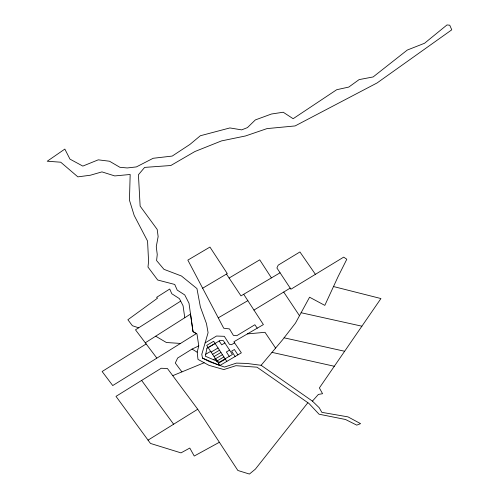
<?xml version="1.0" encoding="UTF-8"?>
<svg xmlns="http://www.w3.org/2000/svg" width="499" height="499" viewBox="0 0 499 499"><rect width="100%" height="100%" fill="white"/><g stroke="black" fill="none" stroke-linecap="round" stroke-linejoin="round"><path stroke-width="0.75" d="M197.199 352.219L198.764 345.782L196.968 333.943L193.001 331.61L188.996 303.23L184.761 294.953L177.214 290.087L174.731 284.449L157.703 280.02L147.985 267.052L148.583 261.401L147.561 241.073L134.181 215.443L129.453 200.193L130.17 174.482L114.751 175.929L101.952 171.887L90.356 175.224L77.863 176.864L60.716 162.206L47.224 161.227L64.839 149.089L69.966 159.125L82.828 166.092L98.253 159.836L109.506 161.227L119.897 167.296L127.251 167.951L136.377 166.916L153.168 158.283L172.217 156.068L189.913 144.442L200.33 135.753L229.877 127.937L241.672 129.871L247.442 127.613L255.332 119.928L271.468 114.009L283.226 112.231L293.138 118.712L336.7 89.72L348.782 87.069L359.099 79.615L373.14 76.946L407.284 50.056L424.524 43.27L446.979 24.95L449.73 25.193L451.776 29.809L377.119 82.928L295.09 125.935L267.002 128.605L245.508 135.959L221.5 140.905L194.928 151.515L170.826 165.512L144.635 167.402L138.429 174.744L140.132 206.099L157.185 229.421L158.139 236.563L156.268 246.699L157.254 254.565L156.586 260.559L163.946 269.323L181.455 276.003L196.949 288.584L200.355 306.86L206.467 323.614L208.089 332.683L201.783 354.371L202.507 358.101L209.592 361.75L224.444 367.077L236.395 363.11L246.743 363.422L261.108 365.293L312.424 401.115L319.217 407.733L321.843 412.342L347.996 416.877L360.565 423.639L356.766 425.136L345.483 419.484L319.036 414.201L309 403.498L257.016 367.189L235.89 365.692L223.858 369.559L209 365.349L197.978 359.386L197.199 352.219L192.059 349.075L177.632 358.045L175.305 363.023L181.904 371.898M307.877 402.718L255.363 469.154L249.419 474.05L237.861 470.476L197.723 409.236L167.415 368.505L161.208 368.256L115.999 396.368L150.467 443.436L180.994 452.88L189.795 448.058L194.236 456.036L219.373 442.27M261.108 365.293L282.415 339.987L295.483 323.071L309.573 297.211L324.812 305.382L338.06 276.683L346.811 259.249L343.686 257.135L290.917 289.22L276.901 267.975L278.224 265.137L299.93 251.958L315.399 274.331M312.424 401.115L318.393 394.41L322.56 393.711L319.379 387.929L380.937 298.552L333.544 286.551M180.688 301.122L135.485 329.82L156.767 357.989M145.284 342.801L190.531 314.071L193.001 331.61L196.363 333.588L112.737 385.552L102.133 371.512L146.157 343.948M148.035 440.137L197.723 409.236M253.96 310.079L290.15 288.141M205.114 342.907L216.522 336.033L224.325 336.32L229.44 344.354L231.474 344.709L234.605 342.888M226.477 274.063L229.103 278.037L259.736 259.836L271.425 277.893M202.65 288.216L227.282 273.589L209.942 247.074L187.842 260.116L223.727 328.223L229.471 328.922L233.395 335.378L236.776 335.702L254.858 324.762L257.247 328.174M280.058 272.797L240.98 295.882L229.103 278.037M215.113 343.524L208.158 347.622L206.723 345.37L213.653 341.285L226.814 361.401M205.731 354.253L210.615 351.371M224.881 342.963L221.693 344.84L219.186 341.004M218.038 347.99L211.083 352.088L208.102 347.535M212.574 354.309L219.504 350.229M214.04 356.542L220.963 352.462M213.366 359.66L215.294 358.525L217.077 361.251M229.559 350.117L226.378 351.995L229.247 356.38M215.499 358.781L222.429 354.695M216.965 361.014L223.889 356.935M218.425 363.247L225.348 359.168M218.256 317.838L247.841 300.66M192.059 349.075L198.727 345.926M172.748 375.666L204.166 362.736M247.41 333.9L265 332.315L275.598 348.084M180.064 343.406L166.392 342.514L155.682 336.201M301.115 312.736L361.894 326.196M284.099 337.804L344.634 351.259M271.986 352.369L334.305 366.26M138.653 327.812L132.391 325.728L127.875 319.747L157.503 298.19L156.624 297.348L169.729 289.027L171.799 293.743L179.428 298.658L183.083 305.806L184.767 317.732M202.507 358.101L219.822 365.524L241.348 352.837L233.856 341.784L263.391 324.599L243.693 294.279M141.635 380.431L173.621 424.225M283.713 292.04L299.487 315.724M237.898 354.87L234.387 349.506L231.617 351.14L235.123 356.504M211.114 352.076L219.891 365.486M206.948 348.215L205.332 356.217L219.335 362.218L232.428 354.502L223.352 340.63L220.028 340.505L206.948 348.215"/></g></svg>
